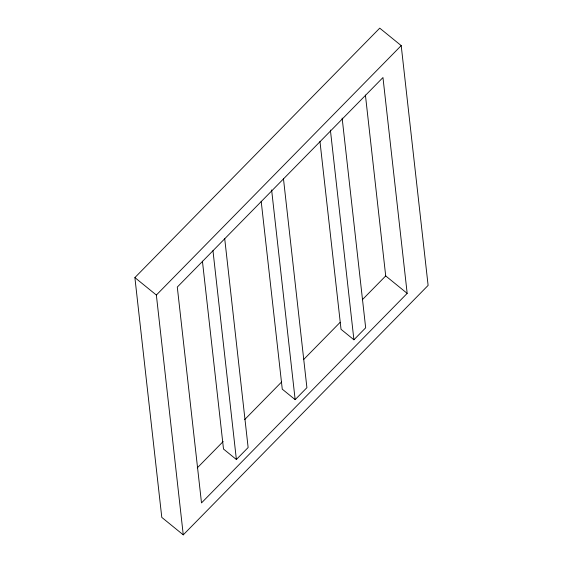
<?xml version="1.0" encoding="UTF-8"?>
<svg xmlns="http://www.w3.org/2000/svg" width="563" height="563" viewBox="0 0 563 563"><rect width="100%" height="100%" fill="white"/><g stroke="black" fill="none" stroke-linecap="round" stroke-linejoin="round"><path stroke-width="0.84" d="M134.888 277.587L379.736 28.15L401.208 45.603L428.112 285.413L183.264 534.85L161.792 517.397L134.888 277.587L156.359 295.04L183.264 534.85M156.359 295.04L401.208 45.603M197.275 467.888L223.138 441.54M244.687 419.583L281.634 381.946M303.802 359.363L340.136 322.346M362.305 299.762L385.704 275.926L365.415 95.048M202.427 261.162L223.504 449.035L236.383 459.507L248.135 447.529L224.714 238.691M261.19 201.301L282.267 389.167L295.153 399.639L306.905 387.668L283.478 178.83M319.96 141.433L341.03 329.306L353.916 339.778L365.668 327.8L342.142 118.089M407.176 293.379L201.505 502.907L177.296 287.074L382.967 77.546L407.176 293.379L385.704 275.926M330.39 130.06L353.916 339.778M271.626 189.928L295.153 399.639M212.962 250.662L236.383 459.507"/></g></svg>
